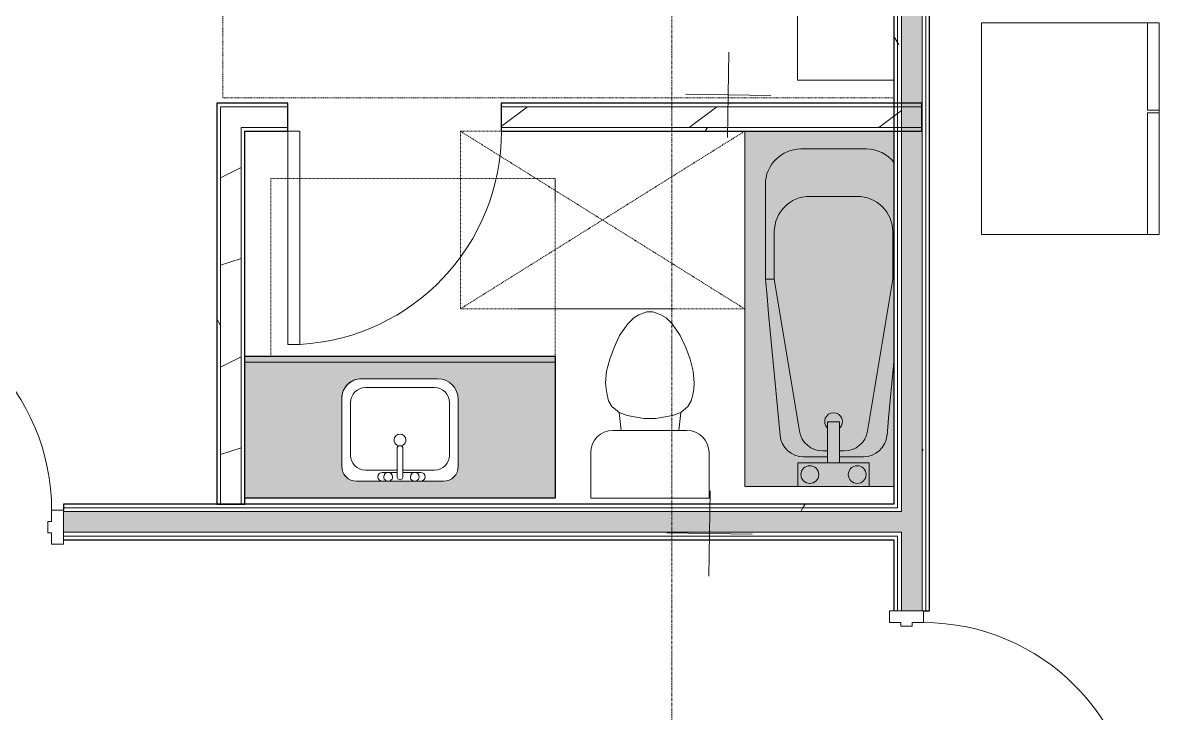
# Model space of a CAD drawing. Header units: inches. Extents: x -10205 to 13964, y -460 to 30702.
# Drawn here: x -2600.8 to -2408.9, y 10419.5 to 10536.1 of the extents above; entities that cross this region are included whole.
import ezdxf

# ---------------------------------------------------------------- set-up
doc = ezdxf.new("R2010")
doc.units = ezdxf.units.IN
doc.header["$MEASUREMENT"] = 0
for name, pattern in [('Dash 1_16_', [0.125, 0.0625, -0.0625]), ('Grid Line 1_2_', [0.875, 0.5, -0.125, 0.125, -0.125]), ('Hidden 1_8_', [0.1875, 0.125, -0.0625])]:
    doc.linetypes.add(name, pattern=pattern)
for name, color, linetype, lineweight in [('0-1', 7, 'Continuous', 5), ('0-4', 7, 'Continuous', 9), ('00base_6150001_dwg', 147, 'Continuous', 13), ('4', 147, 'Continuous', 13), ('A-DETL-HDLN-1', 7, 'Hidden 1_8_', 9), ('A-DOOR', 31, 'Continuous', 9), ('A-DOOR-3', 7, 'Continuous', 9), ('A-DOOR-4', 250, 'Continuous', 13), ('A-DOOR-6', 31, 'Continuous', 13), ('A-DOOR-FRAM', 31, 'Continuous', 13), ('A-WALL', 113, 'Continuous', 9), ('A-WALL-5', 130, 'Continuous', 25), ('A-WALL-6', 7, 'Continuous', 9), ('A-WALL-PATT-3', 7, 'Continuous', 9), ('A-WALL-PATT-4', 8, 'Continuous', 9), ('A-WALL-PATT-5', 111, 'Continuous', 9), ('I-FURN-3', 7, 'Continuous', 9), ('I-FURN-HDLN-2', 254, 'Dash 1_16_', 9), ('I-WALL-2', 2, 'Continuous', 25), ('P-SANR-FIXT-1', 8, 'Continuous', 9), ('P-SANR-FIXT-5', 7, 'Continuous', 9), ('Q-CASE-2', 254, 'Continuous', 9), ('Q-CASE-5', 130, 'Continuous', 25), ('Q-CASE-6', 7, 'Continuous', 9), ('Q-SPCQ-3', 7, 'Continuous', 9), ('S-GRID-1', 1, 'Grid Line 1_2_', 9)]:
    doc.layers.add(name, color=color, linetype=linetype, lineweight=lineweight)
pattern_1 = [(0, (0, 0), (61.44, 15.36), [2.534, -43.546, 2.534, -43.546, -245.76]), (0, (0, 0), (61.44, 15.36), [-92.16, 2.534, -89.626, 2.534, -43.546, -107.52]), (0, (0, 0), (61.44, 15.36), [-230.4, 2.534, -28.186, 2.534, -74.266]), (120, (23.04, 7.68), (-44.02215, 45.5286), [2.534, -43.546, 2.534, -43.546, -245.76]), (120, (23.04, 7.68), (-44.02215, 45.5286), [-92.16, 2.534, -89.626, 2.534, -43.546, -107.52]), (120, (23.04, 7.68), (-44.02215, 45.5286), [-230.4, 2.534, -28.186, 2.534, -74.266]), (240, (30.72, 38.4), (-17.41785, -60.8886), [2.534, -43.546, 2.534, -43.546, -245.76]), (240, (30.72, 38.4), (-17.41785, -60.8886), [-92.16, 2.534, -89.626, 2.534, -43.546, -107.52]), (240, (30.72, 38.4), (-17.41785, -60.8886), [-230.4, 2.534, -28.186, 2.534, -74.266])]
pattern_2 = [(216.87, (12.795, 31.987), (95.9612857, 63.9749714), [15.994, -143.942]), (206.565, (31.987, 22.391), (-31.986981, -31.986924), [35.763, -35.763]), (198.435, (31.987, 6.397), (-63.974746, -31.987128), [20.231, -80.922])]
pattern_3 = [(161.57, (0.96, 0.96), (-7.6802237, -0.0009796), [0, -54.643, 6.067, 0]), (18.43, (-0.96, 0.96), (-7.6802237, 0.0009796), [0, -54.643, 6.067, 0]), (108.43, (0.96, 0.96), (3.8382953, -19.2013653), [18.211, -42.499]), (71.57, (-0.96, 0.96), (3.8382953, 19.2013653), [18.211, -42.499])]

# ---------------------------------------------------------------- blocks, each defined once
blk = doc.blocks.new('Single-Flush - 36_ x 84_-1372839-SITE PLAN - CAD FILE')
at = {"layer": 'A-DOOR-3'}
blk.add_arc((18, 2.37), 36.07, 93.1789, 180, dxfattribs=at)
at = {"layer": 'A-DOOR-4'}
for p, q in [((16, 2.37), (16, 38.39)), ((18, 38.39), (16, 38.39)), ((18, 2.37), (18, 38.39)), ((18, 2.37), (16, 2.37))]:
    blk.add_line(p, q, dxfattribs=at)
blk = doc.blocks.new('Refrigerator_-_Side-by-Side_6047 - 36_ X 30_-1372843-SITE PLAN - CAD FILE')
at = {"layer": 'Q-SPCQ-3'}
for p, q in [((-17.88, 15.58), (17.87, 15.58)), ((-17.88, -14.42), (-17.88, 15.58)), ((-17.88, 15.58), (-3.13, 15.58)), ((-17.88, 15.58), (-17.88, 13.58)), ((-3.13, 13.58), (-3.13, 15.58)), ((-2.63, 15.58), (17.87, 15.58)), ((-2.63, 15.58), (-2.63, 13.58)), ((17.87, 15.58), (17.87, -14.42)), ((17.87, 13.58), (17.87, 15.58)), ((-3.13, 13.58), (-17.88, 13.58)), ((17.87, 13.58), (-2.63, 13.58)), ((17.87, -14.42), (-17.88, -14.42))]:
    blk.add_line(p, q, dxfattribs=at)
blk = doc.blocks.new('Bed-Standard - Queen 60_ x 79_-V105-SITE PLAN - CAD FILE')
at = {"layer": 'I-FURN-3'}
for p, q in [((-19.31, 35.99), (-19.31, -41.3)), ((-16.31, 35.7), (-16.31, 23.7)), ((-16.31, 35.7), (37.69, 35.7)), ((37.69, 35.7), (37.69, 23.7)), ((40.69, -41.3), (40.69, 35.99)), ((40.69, 23.7), (-19.31, 17.13)), ((-16.31, 23.7), (37.69, 23.7)), ((-19.31, -41.3), (40.69, -41.3))]:
    blk.add_line(p, q, dxfattribs=at)
at = {"layer": 'I-FURN-HDLN-2'}
for p, q in [((-55.31, 35.99), (-55.31, -72.83)), ((64.69, -77.3), (64.69, 35.99)), ((-54.95, -77.3), (17.05, -77.3)), ((25.09, -77.3), (64.69, -77.3))]:
    blk.add_line(p, q, dxfattribs=at)
blk = doc.blocks.new('Table-Night Stand - 18_ x 18_ x 24_-V106-SITE PLAN - CAD FILE')
at = {"layer": 'I-FURN-3'}
for p, q in [((0.15, 16.29), (0.15, 0)), ((18.15, 0), (18.15, 16.29)), ((0.15, 0), (18.15, 0))]:
    blk.add_line(p, q, dxfattribs=at)
blk = doc.blocks.new('M_Sink Vanity-Square - 500 x 440mm-1352614-SITE PLAN - CAD FILE')
at = {"layer": 'P-SANR-FIXT-5'}
for p, q in [((7.96, 7.09), (-6.72, 7.09)), ((7.96, 7.09), (-6.72, 7.09)), ((3.62, 7.09), (-2.88, 7.09)), ((0.12, 6.33), (0.12, 1.59)), ((1.12, 6.33), (1.12, 1.59)), ((-9.22, 4.59), (-9.22, -6.73)), ((-9.22, 4.59), (-9.22, -6.73)), ((0.12, 5.22), (-5.22, 5.22)), ((-2.88, 5.59), (0.12, 5.59)), ((1.12, 5.59), (3.62, 5.59)), ((6.46, 5.22), (1.12, 5.22)), ((10.46, -6.91), (10.46, 4.59)), ((10.46, -6.91), (10.46, 4.59)), ((-7.72, 2.72), (-7.72, -6.23)), ((8.96, -6.23), (8.96, 2.72)), ((-5.22, -8.73), (6.46, -8.73)), ((-5.72, -10.23), (7.14, -10.23)), ((-5.72, -10.23), (7.14, -10.23))]:
    blk.add_line(p, q, dxfattribs=at)
for centre, radius, start, end in [((-6.72, 4.59), 2.5, 90, 180), ((-6.72, 4.59), 2.5, 90, 180), ((-2.88, 6.34), 0.75, 90, 270), ((-1.88, 6.34), 0.75, 360, 180), ((-1.88, 6.34), 0.75, 180, 0), ((0.62, 6.33), 0.5, 360, 180), ((2.62, 6.34), 0.75, 360, 180), ((2.62, 6.34), 0.75, 180, 360), ((3.62, 6.34), 0.75, 270, 90), ((7.96, 4.59), 2.5, 0, 90), ((7.96, 4.59), 2.5, 360, 90), ((-5.22, 2.72), 2.5, 90, 180), ((6.46, 2.72), 2.5, 0, 90), ((0.62, 0.13), 1, 360, 180), ((0.62, 0.13), 1, 180, 0), ((0.62, 1.59), 0.5, 180, 0), ((-5.72, -6.73), 3.5, 180, 270), ((-5.72, -6.73), 3.5, 180, 270), ((-5.22, -6.23), 2.5, 180, 270), ((6.46, -6.23), 2.5, 270, 0), ((7.14, -6.91), 3.32, 270, 360), ((7.14, -6.91), 3.32, 270, 0)]:
    blk.add_arc(centre, radius, start, end, dxfattribs=at)
blk = doc.blocks.new('Toilet-Domestic-3D - Toilet-Domestic-3D-V56-SITE PLAN - CAD FILE')
at = {"layer": 'P-SANR-FIXT-5'}
for p, q in [((-1.87, 11.5), (-0.5, 12)), ((-0.5, 12), (0.5, 12)), ((0.5, 12), (1.87, 11.5)), ((-5.13, 8), (-3.74, 10)), ((-3.74, 10), (-2.74, 11)), ((-2.74, 11), (-1.87, 11.5)), ((1.87, 11.5), (2.74, 11)), ((2.74, 11), (3.74, 10)), ((3.74, 10), (5.13, 8)), ((-6.06, 6), (-5.13, 8)), ((5.13, 8), (6.06, 6)), ((-6.79, 4), (-6.06, 6)), ((6.06, 6), (6.79, 4)), ((-7.33, 1.99), (-6.79, 4)), ((6.79, 4), (7.33, 1.99)), ((-7.5, 0), (-7.33, 1.99)), ((7.33, 1.99), (7.5, 0)), ((-7.41, -1), (-7.5, 0)), ((-7.24, -2), (-7.41, -1)), ((7.41, -1), (7.24, -2)), ((7.5, 0), (7.41, -1)), ((-6.97, -3), (-7.24, -2)), ((-6.4, -4), (-6.97, -3)), ((6.97, -3), (6.4, -4)), ((7.24, -2), (6.97, -3)), ((-5.21, -5), (-6.4, -4)), ((-3.84, -5.5), (-5.21, -5)), ((-4.86, -8.02), (-5.21, -5)), ((-1, -6), (-3.84, -5.5)), ((3.84, -5.5), (1, -6)), ((5.21, -5), (3.84, -5.5)), ((4.86, -8.02), (5.21, -5)), ((6.4, -4), (5.21, -5)), ((1, -6), (-1, -6)), ((6.25, -8.02), (-6.25, -8.02)), ((-9.98, -11.75), (-9.98, -19.48)), ((9.98, -19.48), (9.98, -11.75)), ((-9.98, -19.48), (9.98, -19.48))]:
    blk.add_line(p, q, dxfattribs=at)
for centre, start, end in [((-6.25, -11.75), 90, 180), ((6.25, -11.75), 0, 90)]:
    blk.add_arc(centre, 3.73, start, end, dxfattribs=at)
blk = doc.blocks.new('OD_CW_Base Cabinet - OD_CW_Base Cabinet-1434955-SITE PLAN - CAD FILE')
at = {"layer": 'Q-CASE-2'}
blk.add_hatch(color=256, dxfattribs=at).paths.add_polyline_path([(44, 0), (0.74, 0), (0.74, -1), (53.11, -1), (53.11, 0)], flags=0)
h = blk.add_hatch(color=256, dxfattribs=at)
h.paths.add_polyline_path([(53.11, -1), (0.74, -1), (0.74, -24), (53.11, -24), (53.11, -3.8)], flags=0)
h.paths.add_polyline_path([(25.64, -3.8), (33.27, -3.8), (34.27, -3.96), (35.02, -4.27), (35.74, -4.83), (36.3, -5.55), (36.65, -6.4), (36.77, -7.3), (36.68, -19.27), (36.43, -19.88), (36.04, -20.39), (35.52, -20.79), (34.91, -21.04), (34.27, -21.13), (18.94, -21.04), (18.28, -20.75), (17.81, -20.39), (17.42, -19.88), (17.17, -19.27), (17.08, -18.63), (17.08, -7.12), (17.2, -6.26), (17.53, -5.46), (18.06, -4.77), (18.74, -4.25), (19.58, -3.91), (20.4, -3.8)], flags=0)
at = {"layer": 'Q-CASE-5'}
for p, q in [((0.74, 0), (53.11, 0)), ((53.11, 0), (53.11, -24)), ((53.11, -24), (0.74, -24))]:
    blk.add_line(p, q, dxfattribs=at)
at = {"layer": 'Q-CASE-6'}
for p, q in [((0.74, 0), (53.11, 0)), ((53.11, -1), (0.74, -1)), ((0.74, -1), (53.11, -1)), ((53.11, 0), (53.11, -1)), ((53.11, -1), (53.11, -24)), ((53.11, -24), (0.74, -24))]:
    blk.add_line(p, q, dxfattribs=at)
blk = doc.blocks.new('Bath Tub - Maestro - 60_x30_-V108-SITE PLAN - CAD FILE')
at = {"layer": 'P-SANR-FIXT-1'}
h = blk.add_hatch(color=256, dxfattribs=at)
h.paths.add_polyline_path([(0, -3.5), (0, -9), (4, -9), (4, -14), (5, -14), (5.06, -9.28), (5.21, -8.67), (5.48, -8.06), (5.83, -7.51), (6.27, -7.03), (6.79, -6.62), (7.36, -6.31), (7.98, -6.09), (9.35, -5.91), (35, -3.5), (51, -3.5), (52.04, -3.59), (53.05, -3.86), (54, -4.3), (54.95, -5), (55.6, -5.64), (56.2, -6.5), (56.64, -7.45), (56.95, -8.91), (57, -9.5), (57, -20.5), (56.8, -22.05), (56.2, -23.5), (55.24, -24.74), (54.65, -25.2), (60, -25.2), (60, 0), (0, 0)], flags=0)
h.paths.add_polyline_path([(0, -21), (0, -25.2), (20.35, -25.13), (7.98, -23.91), (7.36, -23.69), (6.79, -23.38), (6.27, -22.97), (5.69, -22.26), (5.48, -21.94), (5.21, -21.33), (5.05, -20.7), (5, -19), (5, -16), (4, -16), (4, -21), (0.55, -21)], flags=0)
for points in [[(8.63, -5.97), (9.35, -9.26), (35, -5), (35, -3.5), (8.84, -5.95)], [(35, -4.41), (35, -5), (43, -5), (51, -3.5), (35, -3.5), (35, -4.09)], [(43, -5), (44.55, -5.2), (46.03, -5.83), (47.28, -6.81), (48.2, -8), (48.8, -9.5), (49, -11), (57, -9.5), (56.91, -8.46), (56.64, -7.45), (56.2, -6.5), (55.29, -5.34), (54.86, -4.9), (54, -4.3), (53.05, -3.86), (52.04, -3.59), (51, -3.5), (43.79, -4.85)], [(6, -13.2), (6, -14), (10.94, -14), (10.94, -16), (6, -16), (6, -16.8), (6.24, -18.17), (6.98, -19.41), (8.03, -20.28), (9.35, -20.74), (35, -25), (43, -25), (44.55, -24.8), (46, -24.2), (47.24, -23.24), (48.2, -22), (48.8, -20.5), (49, -19), (49, -11), (48.8, -9.45), (48.12, -7.9), (47.24, -6.76), (46, -5.8), (44.55, -5.2), (43, -5), (35, -5), (9.22, -9.3), (8.03, -9.72), (6.82, -10.83), (6.24, -11.83), (6.12, -12.51)], [(5, -9.96), (6, -13.2), (6.24, -11.83), (6.98, -10.59), (8.2, -9.66), (9.35, -9.26), (8.63, -5.97), (7.98, -6.09), (7.36, -6.31), (6.74, -6.66), (6.27, -7.03), (5.72, -7.68), (5.48, -8.06), (5.21, -8.67), (5.05, -9.3)], [(49, -19), (57, -20.5), (57, -9.5), (49, -11)], [(4, -16), (10.94, -16), (10.94, -14), (4, -14)], [(5, -20.04), (5.06, -20.74), (5.24, -21.4), (5.69, -22.26), (5.87, -22.53), (6.33, -23.02), (6.79, -23.38), (7.36, -23.69), (8, -23.92), (8.63, -24.03), (9.35, -20.74), (8.03, -20.28), (6.95, -19.38), (6.24, -18.17), (6, -16.8), (5.05, -19.87)], [(43, -25), (44.07, -25.2), (54.65, -25.2), (55.42, -24.51), (56.24, -23.4), (56.8, -22.05), (57, -20.5), (49, -19), (48.8, -20.55), (48.16, -22.05), (47.03, -23.4), (46, -24.2), (44.55, -24.8), (43.79, -24.9)], [(8.63, -24.03), (21.99, -25.2), (35, -25.13), (35, -25), (9.35, -20.74), (8.65, -23.91)], [(35, -25), (35, -25.2), (43.79, -25.15), (43, -25)]]:
    blk.add_hatch(color=256, dxfattribs=at).paths.add_polyline_path(points, flags=0)
h = blk.add_hatch(color=256, dxfattribs=at)
h.paths.add_polyline_path([(0, -9.94), (0, -21), (4, -21), (4, -9), (0, -9), (0, -9.28)], flags=0)
h.paths.add_polyline_path([(0.5, -19), (0.55, -18.61), (0.7, -18.25), (0.94, -17.94), (1.25, -17.7), (1.94, -17.51), (2, -17.5), (2.39, -17.55), (3.02, -17.91), (3.06, -17.94), (3.3, -18.25), (3.45, -18.61), (3.5, -19), (3.43, -19.44), (3.3, -19.75), (3.06, -20.06), (2.75, -20.3), (2.38, -20.45), (1.94, -20.49), (1.61, -20.45), (1.25, -20.3), (0.94, -20.06), (0.7, -19.75), (0.55, -19.39)], flags=0)
h.paths.add_polyline_path([(0.5, -11), (0.55, -10.61), (0.7, -10.25), (0.94, -9.94), (1.25, -9.7), (1.94, -9.51), (2, -9.5), (2.39, -9.55), (2.75, -9.7), (3.06, -9.94), (3.3, -10.25), (3.45, -10.61), (3.5, -11), (3.33, -11.67), (3.3, -11.75), (3.06, -12.06), (2.75, -12.3), (2.39, -12.45), (1.94, -12.49), (1.61, -12.45), (1.25, -12.3), (0.94, -12.06), (0.7, -11.75), (0.55, -11.39)], flags=0)
h = blk.add_hatch(color=256, dxfattribs=at)
h.paths.add_polyline_path([(0.5, -11), (0.55, -11.39), (0.7, -11.75), (0.94, -12.06), (1.25, -12.3), (1.94, -12.49), (2, -12.5), (2.39, -12.45), (2.75, -12.3), (3.06, -12.06), (3.33, -11.67), (3.45, -11.39), (3.5, -11), (3.45, -10.61), (3.3, -10.25), (3.06, -9.94), (2.75, -9.7), (2.39, -9.55), (1.94, -9.51), (1.61, -9.55), (1.25, -9.7), (0.94, -9.94), (0.7, -10.25), (0.55, -10.61)], flags=0)
h.paths.add_polyline_path([(0.5, -19), (0.55, -19.39), (0.7, -19.75), (0.94, -20.06), (1.25, -20.3), (1.94, -20.49), (2, -20.5), (2.39, -20.45), (2.75, -20.3), (3.06, -20.06), (3.43, -19.44), (3.45, -19.39), (3.5, -19), (3.45, -18.61), (3.3, -18.25), (3.02, -17.91), (2.75, -17.7), (2.39, -17.55), (1.94, -17.51), (1.61, -17.55), (1.25, -17.7), (0.94, -17.94), (0.7, -18.25), (0.55, -18.61)], flags=0)
h = blk.add_hatch(color=256, dxfattribs=at)
h.paths.add_polyline_path([(5, -10.39), (5.05, -14), (6, -14), (5.92, -12.94), (5, -9.96)], flags=0)
h.paths.add_polyline_path([(5, -20.04), (6, -16.8), (6, -16), (5, -16), (5, -19.61)], flags=0)
at = {"layer": 'P-SANR-FIXT-5'}
for p, q in [((60, 0), (0, 0)), ((0, 0), (0, -9)), ((35, -3.5), (51, -3.5)), ((35, -5), (35, -3.5)), ((35, -5), (9.35, -9.26)), ((43, -5), (35, -5)), ((4, -9), (0, -9)), ((0, -9), (0, -21)), ((4, -14), (4, -9)), ((57, -9.5), (57, -20.5)), ((5, -14), (5, -9.96)), ((49, -19), (49, -11)), ((6, -13.2), (6, -14)), ((4, -16), (4, -14)), ((4, -14), (10.94, -14)), ((10.94, -16), (10.94, -14)), ((4, -21), (4, -16)), ((10.94, -16), (4, -16)), ((5, -20.04), (5, -16)), ((6, -16), (6, -16.8)), ((0, -21), (0, -25.21)), ((0, -21), (4, -21)), ((9.35, -20.74), (35, -25)), ((35, -25), (35, -25.2)), ((35, -25), (43, -25))]:
    blk.add_line(p, q, dxfattribs=at)
at = {"layer": 'P-SANR-FIXT-5', "flags": 128}
for points in [[(8.63, -5.97), (11.56, -5.7), (14.49, -5.42), (17.42, -5.15), (20.35, -4.87), (23.28, -4.6), (26.21, -4.32), (29.14, -4.05), (32.07, -3.77), (35, -3.5)], [(21.13, -25.2), (20.35, -25.13), (17.42, -24.85), (14.49, -24.58), (11.56, -24.3), (8.63, -24.03)]]:
    blk.add_lwpolyline(points, dxfattribs=at)
at = {"layer": 'P-SANR-FIXT-5'}
for centre, radius, start, end in [((51, -9.5), 6, 0, 90), ((43, -11), 6, 360, 90), ((9, -9.96), 4, 95.3558, 180), ((2, -11), 1.5, 0, 180), ((10, -13.2), 4, 99.4223, 180), ((2, -11), 1.5, 180, 360), ((10.94, -15), 1.5, 0, 135), ((10.94, -15), 1.5, 225, 360), ((10, -16.8), 4, 180, 260.5777), ((2, -19), 1.5, 0, 180), ((2, -19), 1.5, 180, 360), ((43, -19), 6, 270, 0), ((9, -20.04), 4, 180, 264.6442), ((51, -20.5), 6, 307.8051, 0)]:
    blk.add_arc(centre, radius, start, end, dxfattribs=at)
blk = doc.blocks.new('1750 Ox - Unit Layouts_rvt-1-SITE PLAN - CAD FILE')
at = {"layer": 'A-WALL-PATT-3'}
h = blk.add_hatch(dxfattribs=at)
h.set_pattern_fill('FP_2', color=256, style=0, pattern_type=2)
h.set_pattern_definition(pattern_1)
h.paths.add_polyline_path([(-2567.42, 10454.79), (-2567.42, 10522.54), (-2568.05, 10522.54), (-2568.05, 10454.79)], flags=0)
h = blk.add_hatch(dxfattribs=at)
h.set_pattern_fill('FP_2', color=256, style=0, pattern_type=2)
h.set_pattern_definition(pattern_1)
h.paths.add_polyline_path([(-2482.62, 10517.79), (-2453.72, 10517.79), (-2453.72, 10518.41), (-2520.04, 10518.41), (-2520.04, 10517.79), (-2484.95, 10517.79)], flags=0)
h.paths.add_polyline_path([(-2556.04, 10517.79), (-2556.04, 10518.41), (-2563.3, 10518.41), (-2563.3, 10517.79)], flags=0)
at = {"layer": 'A-WALL-PATT-4'}
h = blk.add_hatch(dxfattribs=at)
h.set_pattern_fill('FP_4', color=256, style=0, pattern_type=2)
h.set_pattern_definition(pattern_2)
h.paths.add_polyline_path([(-2563.92, 10454.79), (-2563.92, 10521.91), (-2567.42, 10521.91), (-2567.42, 10454.79)], flags=0)
h = blk.add_hatch(dxfattribs=at)
h.set_pattern_fill('FP_4', color=256, style=0, pattern_type=2)
h.set_pattern_definition(pattern_2)
h.paths.add_polyline_path([(-2520.04, 10518.41), (-2452.47, 10518.41), (-2452.47, 10521.91), (-2520.04, 10521.91)], flags=0)
h.paths.add_polyline_path([(-2556.04, 10518.41), (-2556.04, 10521.91), (-2563.92, 10521.91), (-2563.92, 10518.41), (-2563.3, 10518.41)], flags=0)
at = {"layer": 'A-DETL-HDLN-1'}
for p, q in [((-2526.92, 10517.79), (-2526.92, 10487.79)), ((-2520.04, 10517.79), (-2526.92, 10517.79)), ((-2526.92, 10487.79), (-2478.92, 10517.79)), ((-2478.92, 10487.79), (-2526.92, 10517.79)), ((-2558.92, 10509.79), (-2558.92, 10479.79)), ((-2510.92, 10509.79), (-2558.92, 10509.79)), ((-2510.92, 10479.79), (-2510.92, 10509.79)), ((-2526.92, 10487.79), (-2478.92, 10487.79))]:
    blk.add_line(p, q, dxfattribs=at)
at = {"layer": 'A-WALL-5'}
for p, q in [((-2567.42, 10522.54), (-2568.05, 10522.54)), ((-2568.05, 10522.54), (-2568.05, 10454.79)), ((-2563.3, 10522.54), (-2567.42, 10522.54)), ((-2556.04, 10522.54), (-2563.3, 10522.54)), ((-2556.04, 10517.79), (-2556.04, 10522.54)), ((-2449.01, 10522.54), (-2520.04, 10522.54)), ((-2520.04, 10522.54), (-2520.04, 10517.79)), ((-2449.01, 10517.79), (-2449.01, 10522.54)), ((-2563.3, 10454.79), (-2563.3, 10517.79)), ((-2563.3, 10517.79), (-2556.04, 10517.79)), ((-2520.04, 10517.79), (-2449.01, 10517.79)), ((-2568.05, 10454.79), (-2563.3, 10454.79))]:
    blk.add_line(p, q, dxfattribs=at)
at = {"layer": 'A-WALL-6'}
for p, q in [((-2567.42, 10521.91), (-2567.42, 10454.79)), ((-2567.42, 10521.91), (-2563.92, 10521.91)), ((-2563.92, 10521.91), (-2563.3, 10521.91)), ((-2556.04, 10521.91), (-2563.3, 10521.91)), ((-2449.01, 10521.91), (-2520.04, 10521.91)), ((-2563.3, 10518.41), (-2563.92, 10518.41)), ((-2563.92, 10518.41), (-2563.92, 10454.79)), ((-2563.92, 10518.41), (-2563.3, 10518.41)), ((-2556.04, 10518.41), (-2563.3, 10518.41)), ((-2449.01, 10518.41), (-2520.04, 10518.41))]:
    blk.add_line(p, q, dxfattribs=at)
at = {"layer": '0-4'}
for name, p, rotation in [('Bed-Standard - Queen 60_ x 79_-V105-SITE PLAN - CAD FILE', (-2489.71, 10588.1), 269.9999999999974), ('Table-Night Stand - 18_ x 18_ x 24_-V106-SITE PLAN - CAD FILE', (-2470.01, 10544.56), 269.999999999993), ('Refrigerator_-_Side-by-Side_6047 - 36_ X 30_-1372843-SITE PLAN - CAD FILE', (-2424.5, 10518.24), 270.0000000000052), ('Single-Flush - 36_ x 84_-1372839-SITE PLAN - CAD FILE', (-2538.04, 10520.16), 180), ('Bath Tub - Maestro - 60_x30_-V108-SITE PLAN - CAD FILE', (-2478.92, 10457.79), 89.99999999999999), ('M_Sink Vanity-Square - 500 x 440mm-1352614-SITE PLAN - CAD FILE', (-2536.49, 10465.76), 180)]:
    blk.add_blockref(name, p, dxfattribs=dict(at, rotation=rotation))
for name, p in [('Toilet-Domestic-3D - Toilet-Domestic-3D-V56-SITE PLAN - CAD FILE', (-2494.92, 10475.27)), ('OD_CW_Base Cabinet - OD_CW_Base Cabinet-1434955-SITE PLAN - CAD FILE', (-2564.04, 10479.79))]:
    blk.add_blockref(name, p, dxfattribs=at)
blk = doc.blocks.new('HOLLOW METAL - UNIT DOOR-1759144-SITE PLAN - CAD FILE')
at = {"layer": 'A-DOOR'}
blk.add_arc((18, 2.25), 36, 90, 180, dxfattribs=at)
at = {"layer": 'A-DOOR-6'}
for p, q in [((18, 38.25), (16.25, 38.25)), ((16.25, 38.25), (16.25, 2.25)), ((18, 2.25), (18, 38.25)), ((16.25, 2.25), (18, 2.25))]:
    blk.add_line(p, q, dxfattribs=at)
at = {"layer": 'A-DOOR-FRAM'}
for p, q in [((-18, 2.25), (-20, 2.25)), ((-20, 2.25), (-20, -3.5)), ((-18, 0.3125), (-18, 2.25)), ((18, 2.25), (18, 0.3125)), ((20, 2.25), (18, 2.25)), ((20, -3.5), (20, 2.25)), ((-17.375, 0.3125), (-18, 0.3125)), ((-17.375, -1.5625), (-17.375, 0.3125)), ((18, 0.3125), (17.375, 0.3125)), ((17.375, 0.3125), (17.375, -1.5625)), ((-18, -3.5), (-18, -1.5625)), ((-18, -1.5625), (-17.375, -1.5625)), ((17.375, -1.5625), (18, -1.5625)), ((18, -1.5625), (18, -3.5)), ((-20, -3.5), (-18, -3.5)), ((18, -3.5), (20, -3.5))]:
    blk.add_line(p, q, dxfattribs=at)
blk = doc.blocks.new('HOLLOW METAL - UNIT DOOR-1758958-SITE PLAN - CAD FILE')
at = {"layer": 'A-DOOR'}
blk.add_arc((18, -2.25), 36, 180, 270, dxfattribs=at)
at = {"layer": 'A-DOOR-6'}
for p, q in [((16.25, -2.25), (18, -2.25)), ((16.25, -38.25), (16.25, -2.25)), ((18, -2.25), (18, -38.25)), ((18, -38.25), (16.25, -38.25))]:
    blk.add_line(p, q, dxfattribs=at)
at = {"layer": 'A-DOOR-FRAM'}
for p, q in [((-20, 3.5), (-18, 3.5)), ((-20, -2.25), (-20, 3.5)), ((-18, 3.5), (-18, 1.5625)), ((18, 3.5), (20, 3.5)), ((18, 1.5625), (18, 3.5)), ((20, 3.5), (20, -2.25)), ((-18, 1.5625), (-17.375, 1.5625)), ((-17.375, 1.5625), (-17.375, -0.3125)), ((17.375, 1.5625), (18, 1.5625)), ((17.375, -0.3125), (17.375, 1.5625)), ((-18, -0.3125), (-18, -2.25)), ((-17.375, -0.3125), (-18, -0.3125)), ((18, -0.3125), (17.375, -0.3125)), ((18, -2.25), (18, -0.3125)), ((-18, -2.25), (-20, -2.25)), ((20, -2.25), (18, -2.25))]:
    blk.add_line(p, q, dxfattribs=at)
blk = doc.blocks.new('00base_6150001_dwg-1748108-SITE PLAN - CAD FILE')
at = {"layer": '4'}
for p, q in [((4039062.46, 3368215.08), (4039062.46, 3368229.48)), ((4039136.59, 3368213.13), (4039136.59, 3368227.53)), ((4039055.26, 3368222.28), (4039069.66, 3368222.28)), ((4039129.39, 3368220.33), (4039143.79, 3368220.33))]:
    blk.add_line(p, q, dxfattribs=at)

msp = doc.modelspace()

# ---------------------------------------------------------------- hatches: boundary and pattern name
at = {"layer": 'A-WALL-PATT-5'}
h = msp.add_hatch(dxfattribs=at)
h.set_pattern_fill('FP_2', color=256, style=0, pattern_type=2)
h.set_pattern_definition(pattern_1)
h.paths.add_polyline_path([(-2453.1, 10248.34), (-2453.1, 10350.59), (-2453.72, 10350.59), (-2453.72, 10248.34)], flags=0)
h.paths.add_polyline_path([(-2453.72, 10390.59), (-2453.1, 10390.59), (-2453.1, 10396.79), (-2453.72, 10396.79)], flags=0)
h.paths.add_polyline_path([(-2453.72, 10436.79), (-2453.1, 10436.79), (-2453.1, 10449.41), (-2453.72, 10449.41), (-2453.72, 10448.79)], flags=0)
h.paths.add_polyline_path([(-2453.1, 10454.16), (-2453.1, 10518.41), (-2453.72, 10518.41), (-2453.72, 10454.16)], flags=0)
h.paths.add_polyline_path([(-2453.72, 10521.91), (-2453.1, 10521.91), (-2453.1, 10646.43), (-2453.72, 10646.43), (-2453.72, 10526.41)], flags=0)
h.paths.add_polyline_path([(-2453.72, 10649.93), (-2453.1, 10649.93), (-2453.1, 10650.56), (-2453.72, 10650.56)], flags=0)
h.paths.add_polyline_path([(-2453.32, 10686.31), (-2453.1, 10686.31), (-2453.1, 10815.18), (-2453.72, 10815.18), (-2453.72, 10686.31)], flags=0)
h = msp.add_hatch(dxfattribs=at)
h.set_pattern_fill('FP_2', color=256, style=0, pattern_type=2)
h.set_pattern_definition(pattern_1)
h.paths.add_polyline_path([(-2452.47, 10247.71), (-2452.54, 10350.59), (-2453.1, 10350.59), (-2453.1, 10247.71)], flags=0)
h.paths.add_polyline_path([(-2452.47, 10390.59), (-2452.54, 10396.79), (-2453.1, 10396.79), (-2453.1, 10390.59), (-2452.54, 10390.59)], flags=0)
h.paths.add_polyline_path([(-2452.54, 10436.79), (-2452.47, 10436.79), (-2452.47, 10450.04), (-2453.1, 10450.04), (-2453.1, 10436.79)], flags=0)
h.paths.add_polyline_path([(-2452.47, 10453.54), (-2452.47, 10518.41), (-2453.1, 10518.41), (-2453.1, 10453.54)], flags=0)
h.paths.add_polyline_path([(-2452.47, 10521.91), (-2452.47, 10646.43), (-2453.1, 10646.43), (-2453.1, 10521.91), (-2452.98, 10521.91)], flags=0)
h.paths.add_polyline_path([(-2452.47, 10649.93), (-2452.47, 10650.56), (-2453.1, 10650.56), (-2453.1, 10649.93), (-2452.76, 10649.93)], flags=0)
h.paths.add_polyline_path([(-2453.1, 10686.31), (-2452.47, 10686.31), (-2452.47, 10815.8), (-2453.1, 10815.8), (-2453.1, 10702.43)], flags=0)
h = msp.add_hatch(dxfattribs=at)
h.set_pattern_fill('FP_5', color=256, style=0, pattern_type=2)
h.set_pattern_definition(pattern_3)
h.paths.add_polyline_path([(-2452.47, 10244.21), (-2448.97, 10244.21), (-2448.97, 10350.59), (-2452.47, 10350.59), (-2452.47, 10247.71)], flags=0)
h.paths.add_polyline_path([(-2448.97, 10390.59), (-2448.97, 10396.79), (-2452.47, 10396.79), (-2452.47, 10390.59), (-2449.22, 10390.59)], flags=0)
h.paths.add_polyline_path([(-2450.66, 10436.79), (-2448.97, 10436.79), (-2448.97, 10815.8), (-2452.47, 10815.8), (-2452.47, 10686.31), (-2450.3, 10686.31), (-2450.3, 10650.56), (-2452.47, 10650.56), (-2452.47, 10436.79)], flags=0)
h = msp.add_hatch(dxfattribs=at)
h.set_pattern_fill('FP_2', color=256, style=0, pattern_type=2)
h.set_pattern_definition(pattern_1)
h.paths.add_polyline_path([(-2448.35, 10247.71), (-2448.35, 10350.59), (-2448.97, 10350.59), (-2448.97, 10247.71)], flags=0)
h.paths.add_polyline_path([(-2448.35, 10390.59), (-2448.35, 10391.84), (-2448.97, 10391.84), (-2448.97, 10390.59), (-2448.72, 10390.59)], flags=0)
h.paths.add_polyline_path([(-2448.35, 10395.34), (-2448.35, 10396.79), (-2448.97, 10396.79), (-2448.97, 10395.34), (-2448.72, 10395.34)], flags=0)
h.paths.add_polyline_path([(-2448.97, 10436.79), (-2448.35, 10436.79), (-2448.35, 10815.8), (-2448.97, 10815.8), (-2448.97, 10453.54)], flags=0)
h = msp.add_hatch(dxfattribs=at)
h.set_pattern_fill('FP_2', color=256, style=0, pattern_type=2)
h.set_pattern_definition(pattern_1)
h.paths.add_polyline_path([(-2447.72, 10248.34), (-2447.72, 10350.59), (-2448.35, 10350.59), (-2448.35, 10248.34)], flags=0)
h.paths.add_polyline_path([(-2448.35, 10390.59), (-2447.72, 10390.59), (-2447.72, 10391.21), (-2448.35, 10391.21), (-2448.35, 10390.98)], flags=0)
h.paths.add_polyline_path([(-2448.35, 10395.96), (-2447.72, 10395.96), (-2447.72, 10396.79), (-2448.35, 10396.79), (-2448.35, 10396.59)], flags=0)
h.paths.add_polyline_path([(-2447.72, 10436.79), (-2447.72, 10815.18), (-2448.35, 10815.18), (-2448.35, 10436.79)], flags=0)
h = msp.add_hatch(dxfattribs=at)
h.set_pattern_fill('FP_2', color=256, style=0, pattern_type=2)
h.set_pattern_definition(pattern_1)
h.paths.add_polyline_path([(-2456.66, 10453.54), (-2453.1, 10453.54), (-2453.1, 10454.16), (-2593.92, 10454.16), (-2593.92, 10453.54), (-2468.97, 10453.54)], flags=0)
h.paths.add_polyline_path([(-3081.32, 10453.54), (-2972.92, 10453.54), (-2972.92, 10454.16), (-3212.17, 10454.16), (-3212.17, 10453.54), (-3105.75, 10453.54)], flags=0)
h.paths.add_polyline_path([(-2932.92, 10453.54), (-2927.67, 10453.54), (-2927.67, 10454.16), (-2932.92, 10454.16), (-2932.92, 10453.79)], flags=0)
h.paths.add_polyline_path([(-2923.55, 10453.54), (-2805.65, 10453.54), (-2805.65, 10454.16), (-2924.17, 10454.16), (-2924.15, 10453.54)], flags=0)
h.paths.add_polyline_path([(-2765.65, 10453.54), (-2639.67, 10453.54), (-2639.67, 10454.16), (-2765.65, 10454.16), (-2765.65, 10453.79)], flags=0)
h.paths.add_polyline_path([(-2633.92, 10453.54), (-2633.92, 10454.16), (-2636.17, 10454.16), (-2636.17, 10453.54)], flags=0)
h = msp.add_hatch(dxfattribs=at)
h.set_pattern_fill('FP_2', color=256, style=0, pattern_type=2)
h.set_pattern_definition(pattern_1)
h.paths.add_polyline_path([(-2898.04, 10454.16), (-2805.65, 10454.16), (-2805.65, 10454.79), (-2923.55, 10454.79), (-2923.55, 10454.16), (-2920.82, 10454.16)], flags=0)
h.paths.add_polyline_path([(-2640.3, 10454.16), (-2640.3, 10454.79), (-2765.65, 10454.79), (-2765.65, 10454.16), (-2640.77, 10454.16)], flags=0)
h.paths.add_polyline_path([(-2453.72, 10454.16), (-2453.72, 10454.79), (-2593.92, 10454.79), (-2593.92, 10454.16), (-2456.66, 10454.16)], flags=0)
h.paths.add_polyline_path([(-2932.54, 10454.16), (-2928.3, 10454.16), (-2928.3, 10454.79), (-2932.92, 10454.79), (-2932.92, 10454.16)], flags=0)
h.paths.add_polyline_path([(-2634.92, 10454.16), (-2633.92, 10454.16), (-2633.92, 10454.79), (-2635.55, 10454.79), (-2635.55, 10454.16)], flags=0)
h.paths.add_polyline_path([(-3001.89, 10454.16), (-2972.92, 10454.16), (-2972.92, 10454.79), (-3211.55, 10454.79), (-3211.55, 10454.16), (-3082.61, 10454.16)], flags=0)
h = msp.add_hatch(dxfattribs=at)
h.set_pattern_fill('FP_5', color=256, style=0, pattern_type=2)
h.set_pattern_definition(pattern_3)
h.paths.add_polyline_path([(-2456.66, 10450.04), (-2452.47, 10450.04), (-2452.47, 10453.54), (-2593.92, 10453.54), (-2593.92, 10450.04), (-2482.62, 10450.04)], flags=0)
h.paths.add_polyline_path([(-2713.17, 10450.04), (-2633.92, 10450.04), (-2633.92, 10453.54), (-2765.65, 10453.54), (-2765.65, 10450.04), (-2738.17, 10450.04)], flags=0)
h.paths.add_polyline_path([(-2924.08, 10450.04), (-2805.65, 10450.04), (-2805.65, 10453.54), (-2932.92, 10453.54), (-2932.92, 10450.04), (-2924.17, 10450.04)], flags=0)
h.paths.add_polyline_path([(-2972.92, 10450.04), (-2972.92, 10453.54), (-3215.67, 10453.54), (-3215.67, 10450.04), (-3001.89, 10450.04)], flags=0)
h = msp.add_hatch(dxfattribs=at)
h.set_pattern_fill('FP_2', color=256, style=0, pattern_type=2)
h.set_pattern_definition(pattern_1)
h.paths.add_polyline_path([(-2456.66, 10449.41), (-2453.1, 10449.41), (-2453.1, 10450.04), (-2593.92, 10449.98), (-2593.92, 10449.41), (-2482.62, 10449.41)], flags=0)
h.paths.add_polyline_path([(-2738.17, 10449.41), (-2633.92, 10449.41), (-2633.92, 10450.04), (-2765.65, 10449.98), (-2765.65, 10449.41)], flags=0)
h.paths.add_polyline_path([(-2897.82, 10449.41), (-2805.65, 10449.41), (-2805.65, 10450.04), (-2932.92, 10449.98), (-2932.92, 10449.41), (-2898.04, 10449.41)], flags=0)
h.paths.add_polyline_path([(-3001.89, 10449.41), (-2972.92, 10449.41), (-2972.92, 10450.04), (-3216.3, 10450.04), (-3216.3, 10449.41), (-3072.87, 10449.41)], flags=0)
h = msp.add_hatch(dxfattribs=at)
h.set_pattern_fill('FP_2', color=256, style=0, pattern_type=2)
h.set_pattern_definition(pattern_1)
h.paths.add_polyline_path([(-2453.72, 10448.79), (-2453.72, 10449.41), (-2593.92, 10449.41), (-2593.92, 10448.79), (-2456.66, 10448.79)], flags=0)
h.paths.add_polyline_path([(-3216.92, 10448.79), (-2972.92, 10448.79), (-2972.92, 10449.41), (-3216.92, 10449.41)], flags=0)
h.paths.add_polyline_path([(-2932.92, 10448.79), (-2805.65, 10448.79), (-2805.65, 10449.41), (-2932.92, 10449.41)], flags=0)
h.paths.add_polyline_path([(-2636.17, 10448.79), (-2633.92, 10448.79), (-2633.92, 10449.41), (-2765.65, 10449.41), (-2765.65, 10448.79), (-2638.4, 10448.79)], flags=0)

# ---------------------------------------------------------------- linework, layer by layer
at = {"layer": 'A-WALL'}
for p, q in [((-2448.97, 10436.79), (-2448.97, 10815.8)), ((-2448.35, 10436.79), (-2448.35, 10815.8)), ((-2453.1, 10454.16), (-2453.1, 10650.56)), ((-2452.47, 10453.54), (-2452.47, 10650.56)), ((-2593.92, 10454.16), (-2453.1, 10454.16)), ((-2593.92, 10453.54), (-2452.47, 10453.54)), ((-2593.92, 10450.04), (-2452.47, 10450.04)), ((-2452.47, 10436.79), (-2452.47, 10450.04)), ((-2593.92, 10449.41), (-2453.1, 10449.41)), ((-2453.1, 10436.79), (-2453.1, 10449.41))]:
    msp.add_line(p, q, dxfattribs=at)
at = {"layer": 'I-WALL-2'}
for p, q in [((-2447.72, 10436.79), (-2447.72, 10815.18)), ((-2453.72, 10650.56), (-2453.72, 10454.79)), ((-2453.72, 10454.79), (-2593.92, 10454.79)), ((-2593.92, 10454.79), (-2593.92, 10453.79)), ((-2593.92, 10448.79), (-2453.72, 10448.79)), ((-2453.72, 10448.79), (-2453.72, 10436.79)), ((-2448.72, 10436.79), (-2447.72, 10436.79))]:
    msp.add_line(p, q, dxfattribs=at)
at = {"layer": 'S-GRID-1'}
msp.add_line((-2491.22, 9836.18), (-2491.22, 12413.74), dxfattribs=at)

# ---------------------------------------------------------------- block references
at = {"layer": '0-1'}
msp.add_blockref('1750 Ox - Unit Layouts_rvt-1-SITE PLAN - CAD FILE', (0, 0), dxfattribs=at)
at = {"layer": '00base_6150001_dwg', "rotation": 89.04760487178136}
msp.add_blockref('00base_6150001_dwg-1748108-SITE PLAN - CAD FILE', (3298136.14, -4084040.07), dxfattribs=at)
at = {"layer": 'A-DOOR'}
for name, p, rotation in [('HOLLOW METAL - UNIT DOOR-1758958-SITE PLAN - CAD FILE', (-2613.92, 10451.54), 180), ('HOLLOW METAL - UNIT DOOR-1759144-SITE PLAN - CAD FILE', (-2450.97, 10416.79), 269.9999999999995)]:
    msp.add_blockref(name, p, dxfattribs=dict(at, rotation=rotation))

doc.saveas('drawing.dxf')
